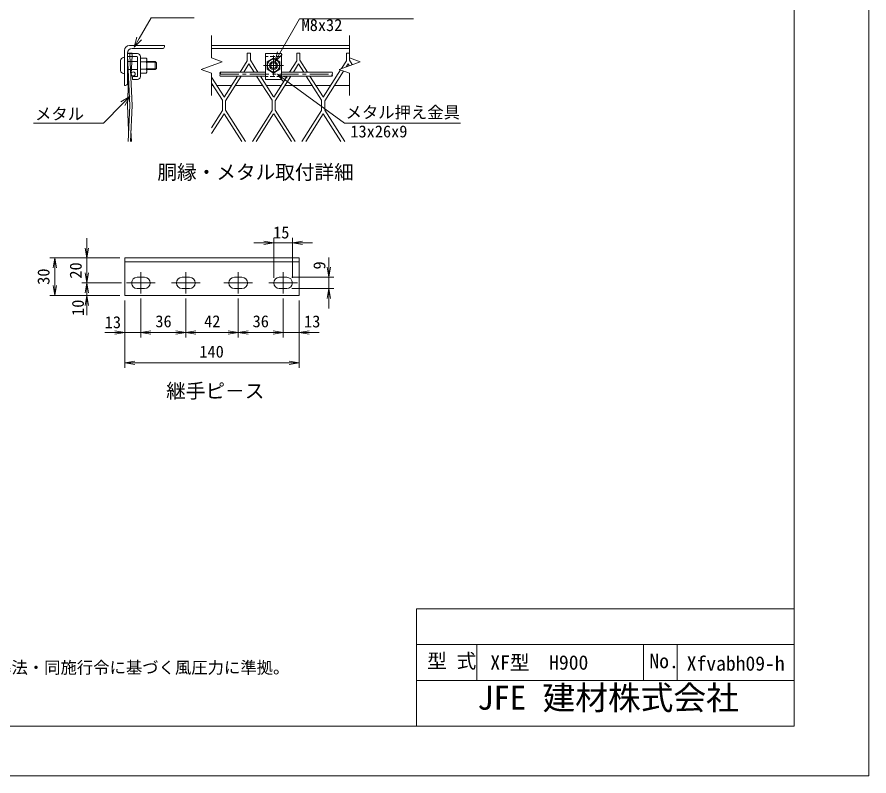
# Model space of a CAD drawing. Units: millimetres, scale not verified, with parts at other scales. Extents: x -4200 to 4200, y -2970 to 2970.
# Drawn here: x 783 to 4200, y -2970 to 74 of the extents above; entities that cross this region are included whole.
import ezdxf
from ezdxf.enums import TextEntityAlignment as Align

# ---------------------------------------------------------------- set-up
doc = ezdxf.new("R2010")
doc.units = ezdxf.units.MM
doc.header["$LTSCALE"] = 15
for name, pattern in [('CHAIN1', [8, 5, -1, 1, -1]), ('DASHED1', [1.8, 1.2, -0.6]), ('LONG_CHAIN', [21, 18, -1, 1, -1])]:
    doc.linetypes.add(name, pattern=pattern)
doc.layers.add('0-0_D-TTL-TXT', color=7, linetype='Continuous')
for name, color, linetype, lineweight in [('0-1_D-STR1', 1, 'Continuous', 9), ('0-2_D-BMK', 2, 'LONG_CHAIN', 9), ('0-3_D-STR-DIM', 7, 'Continuous', 9), ('0-7_D-STR3', 3, 'Continuous', 9), ('0-8_0', 7, 'Continuous', 9), ('0-9_D-STR-TXT', 7, 'Continuous', 9), ('0-B_D-TTL', 2, 'Continuous', 9), ('0-C_1', 7, 'Continuous', 9), ('0-D_4筋', 1, 'Continuous', 9), ('0-E_WAKU', 7, 'Continuous', 9)]:
    doc.layers.add(name, color=color, linetype=linetype, lineweight=lineweight)
doc.styles.add('ＭＳ ゴシック', font='')
doc.styles.get('ＭＳ ゴシック').set_extended_font_data('MS Gothic')

# ---------------------------------------------------------------- blocks, each defined once
blk = doc.blocks.new('_Open')
at = {"layer": '0-8_0'}
blk.add_line((-15, 2.5), (0, 0), dxfattribs=at)
blk.add_lwpolyline([(-15, -2.5), (0, 0), (-15, 0)], dxfattribs=at)
blk = doc.blocks.new('MLeader23')
at = {"layer": '0-8_0'}
blk.add_line((1253.11, -46.36), (1273.11, -11.72), dxfattribs=at)
for points in [[(1273.11, -11.72), (1320.82, 70.92), (1486.58, 70.92), (1493.78, 70.92)], [(1282.4, -17.07), (1253.11, -46.36), (1263.83, -6.36)]]:
    blk.add_lwpolyline(points, dxfattribs=at)
blk = doc.blocks.new('MLeader24')
at = {"layer": '0-8_0'}
blk.add_line((1236.03, -244.75), (1207.75, -273.03), dxfattribs=at)
for points in [[(1207.75, -273.03), (1129.5, -351.29), (856.01, -351.29), (848.81, -351.29)], [(1200.17, -265.46), (1236.03, -244.75), (1215.33, -280.61)]]:
    blk.add_lwpolyline(points, dxfattribs=at)
blk = doc.blocks.new('MLeader25')
at = {"layer": '0-9_D-STR-TXT'}
blk.add_line((1827.48, -155.21), (1859.77, -178.82), dxfattribs=at)
for points in [[(1853.44, -187.47), (1827.48, -155.21), (1866.09, -170.17)], [(1859.77, -178.82), (2096.04, -351.56), (2554.64, -351.56), (2561.84, -351.56)]]:
    blk.add_lwpolyline(points, dxfattribs=at)
blk = doc.blocks.new('MLeader26')
at = {"layer": '0-8_0'}
blk.add_line((1817.17, -105.86), (1837.03, -71.14), dxfattribs=at)
for points in [[(1837.03, -71.14), (1916.13, 67.09), (2365.9, 67.09), (2373.1, 67.09)], [(1846.34, -76.47), (1817.17, -105.86), (1827.73, -65.82)]]:
    blk.add_lwpolyline(points, dxfattribs=at)

msp = doc.modelspace()

# ---------------------------------------------------------------- linework, layer by layer
at = {"layer": '0-1_D-STR1'}
for p, q in [((1214.47, -60.54), (1214.47, -200.54)), ((1244.47, -52.54), (1366.47, -52.54)), ((1563.77, -40.54), (2116.97, -40.54)), ((1563.77, -52.54), (2116.97, -52.54)), ((1226.47, -192.54), (1226.47, -70.54)), ((1218.47, -200.54), (1214.47, -200.54)), ((1569.59, -200.54), (1563.77, -200.54)), ((1643.71, -200.54), (1584.7, -200.54)), ((1768.39, -200.54), (1658.82, -200.54)), ((1842.51, -200.54), (1783.5, -200.54)), ((1967.19, -200.54), (1857.62, -200.54)), ((2041.31, -200.54), (1982.3, -200.54)), ((2116.97, -200.54), (2056.42, -200.54))]:
    msp.add_line(p, q, dxfattribs=at)
msp.add_lwpolyline([(1234.47, -40.54), (1374.47, -40.54), (1374.47, -44.54)], dxfattribs=at)
for centre, radius, start, end in [((1234.47, -60.54), 20, 90, 179.99957), ((1244.47, -70.54), 18, 90, 179.99954), ((1366.47, -44.54), 8, 270, 0), ((1218.47, -192.54), 8, 270, 0)]:
    msp.add_arc(centre, radius, start, end, dxfattribs=at)
at = {"layer": '0-2_D-BMK'}
for p, q in [((1811.91, -80.54), (1811.91, -160.54)), ((1851.91, -120.54), (1771.91, -120.54)), ((1280.24, -949.91), (1280.24, -1034.91)), ((1460.24, -949.91), (1460.24, -1034.91)), ((1670.24, -949.91), (1670.24, -1034.91)), ((1850.24, -949.91), (1850.24, -1034.91)), ((1222.74, -992.41), (1337.74, -992.41)), ((1402.74, -992.41), (1517.74, -992.41)), ((1612.74, -992.41), (1727.74, -992.41)), ((1792.74, -992.41), (1907.74, -992.41))]:
    msp.add_line(p, q, dxfattribs=at)
at = {"layer": '0-3_D-STR-DIM'}
for p, q in [((1563.77, -0.54), (1563.77, -89.76)), ((2116.97, -0.54), (2116.97, -89.76)), ((1606.05, -105.15), (1563.77, -89.76)), ((1521.48, -135.93), (1606.05, -105.15)), ((1563.77, -151.32), (1521.48, -135.93)), ((1563.77, -151.32), (1563.77, -240.54)), ((2116.97, -151.32), (2116.97, -240.54)), ((1063.81, -852.41), (1063.81, -812.41)), ((1812.74, -972.41), (1812.74, -811.98)), ((1887.74, -972.41), (1887.74, -811.98)), ((1772.74, -831.98), (1732.74, -831.98)), ((1812.74, -831.98), (1887.74, -831.98)), ((1927.74, -831.98), (1967.74, -831.98)), ((1195.24, -892.41), (914.69, -892.41)), ((1195.24, -892.41), (1043.81, -892.41)), ((1063.81, -892.41), (1063.81, -992.41)), ((1063.81, -952.41), (1063.81, -912.41)), ((2033.71, -929.91), (2033.71, -889.91)), ((934.69, -932.41), (934.69, -1002.41)), ((1885.24, -969.91), (2053.71, -969.91)), ((2033.71, -969.91), (2033.71, -1014.91)), ((1202.74, -992.41), (1043.81, -992.41)), ((1202.74, -992.41), (1043.81, -992.41)), ((1063.81, -992.41), (1063.81, -1042.41)), ((1885.24, -1014.91), (2053.71, -1014.91)), ((1195.24, -1042.41), (914.69, -1042.41)), ((1195.24, -1042.41), (1043.81, -1042.41)), ((1063.81, -1032.41), (1063.81, -1072.41)), ((1280.24, -1054.91), (1280.24, -1211.58)), ((1280.24, -1054.91), (1280.24, -1211.58)), ((1460.24, -1054.91), (1460.24, -1211.58)), ((1460.24, -1054.91), (1460.24, -1211.58)), ((1670.24, -1054.91), (1670.24, -1211.58)), ((1670.24, -1054.91), (1670.24, -1211.58)), ((1850.24, -1054.91), (1850.24, -1211.58)), ((1850.24, -1054.91), (1850.24, -1211.58)), ((2033.71, -1054.91), (2033.71, -1094.91)), ((1063.81, -1082.41), (1063.81, -1122.41)), ((1215.24, -1062.41), (1215.24, -1211.58)), ((1215.24, -1062.41), (1215.24, -1333.25)), ((1915.24, -1062.41), (1915.24, -1211.58)), ((1915.24, -1062.41), (1915.24, -1333.25)), ((1175.24, -1191.58), (1135.24, -1191.58)), ((1215.24, -1191.58), (1280.24, -1191.58)), ((1320.24, -1191.58), (1360.24, -1191.58)), ((1320.24, -1191.58), (1420.24, -1191.58)), ((1500.24, -1191.58), (1630.24, -1191.58)), ((1710.24, -1191.58), (1810.24, -1191.58)), ((1810.24, -1191.58), (1770.24, -1191.58)), ((1850.24, -1191.58), (1915.24, -1191.58)), ((1955.24, -1191.58), (1995.24, -1191.58)), ((1255.24, -1313.25), (1875.24, -1313.25))]:
    msp.add_line(p, q, dxfattribs=at)
msp.add_lwpolyline([(2116.97, -151.32), (2074.68, -135.93), (2159.26, -105.15), (2116.97, -89.76)], dxfattribs=at)
at = {"layer": '0-7_D-STR3'}
for p, q in [((1198.47, -140.54), (1198.47, -100.54)), ((1210.47, -88.54), (1214.47, -88.54)), ((1266.47, -72.54), (1226.47, -72.54)), ((1226.47, -72.54), (1226.47, -84.54)), ((1264.47, -84.54), (1226.47, -84.54)), ((1266.47, -162.54), (1266.47, -86.54)), ((1278.47, -164.54), (1278.47, -84.54)), ((1278.47, -90.52), (1301.57, -90.52)), ((1278.47, -90.52), (1278.47, -150.56)), ((1301.57, -90.52), (1304.47, -95.54)), ((1304.47, -95.54), (1304.47, -145.54)), ((1779.91, -176.54), (1779.91, -72.54)), ((1811.91, -90.52), (1785.91, -105.53)), ((1837.91, -105.53), (1811.91, -90.52)), ((1266.47, -104.54), (1226.47, -104.54)), ((1266.47, -136.54), (1226.47, -136.54)), ((1278.47, -105.53), (1301.57, -105.53)), ((1278.47, -135.55), (1301.57, -135.55)), ((1304.47, -104.54), (1337.67, -104.54)), ((1304.47, -107.54), (1340.67, -107.54)), ((1304.47, -133.54), (1340.67, -133.54)), ((1304.47, -136.54), (1337.67, -136.54)), ((1337.67, -136.54), (1342.47, -131.74)), ((1342.47, -131.74), (1342.47, -109.34)), ((1785.91, -105.53), (1785.91, -135.55)), ((1785.91, -135.55), (1811.91, -150.56)), ((1811.91, -150.56), (1837.91, -135.55)), ((1837.91, -135.55), (1837.91, -105.53)), ((1210.47, -152.54), (1214.47, -152.54)), ((1264.47, -164.54), (1246.47, -164.54)), ((1246.47, -164.54), (1246.47, -176.54)), ((1278.47, -150.56), (1301.57, -150.56)), ((1301.57, -150.56), (1304.47, -145.54)), ((1266.47, -176.54), (1246.47, -176.54)), ((1843.91, -176.54), (1779.91, -176.54)), ((1215.24, -892.41), (1915.24, -892.41)), ((1215.24, -892.41), (1215.24, -1042.41)), ((1215.24, -907.41), (1915.24, -907.41)), ((1915.24, -892.41), (1915.24, -1042.41)), ((1265.24, -969.91), (1295.24, -969.91)), ((1445.24, -969.91), (1475.24, -969.91)), ((1655.24, -969.91), (1685.24, -969.91)), ((1835.24, -969.91), (1865.24, -969.91)), ((1265.24, -1014.91), (1295.24, -1014.91)), ((1445.24, -1014.91), (1475.24, -1014.91)), ((1655.24, -1014.91), (1685.24, -1014.91)), ((1835.24, -1014.91), (1865.24, -1014.91)), ((1215.24, -1042.41), (1915.24, -1042.41))]:
    msp.add_line(p, q, dxfattribs=at)
at = {"layer": '0-7_D-STR3', "linetype": 'DASHED1'}
for p, q in [((1843.91, -84.54), (1779.91, -84.54)), ((1843.91, -164.54), (1779.91, -164.54))]:
    msp.add_line(p, q, dxfattribs=at)
at = {"layer": '0-7_D-STR3'}
for points in [[(1843.91, -176.54), (1843.91, -72.54), (1779.91, -72.54)], [(1337.67, -136.54), (1337.67, -104.54), (1342.47, -109.34)]]:
    msp.add_lwpolyline(points, dxfattribs=at)
for radius in [25, 16, 11.2]:
    msp.add_circle((1811.91, -120.54), radius, dxfattribs=at)
for centre, radius, start, end in [((1210.47, -100.54), 12, 90, 180), ((1264.47, -86.54), 2, 360, 90), ((1266.47, -84.54), 12, 360, 90), ((1290.6, -98.02), 13.29, 325.61584, 34.38415), ((1254.21, -120.54), 49.68, 342.4121, 17.5879), ((1290.6, -143.06), 13.29, 325.61586, 34.38414), ((1210.47, -140.54), 12, 180, 270), ((1264.47, -162.54), 2, 270, 360), ((1266.47, -164.54), 12, 270, 360), ((1265.24, -992.41), 22.5, 90, 270), ((1295.24, -992.41), 22.5, 270, 90), ((1445.24, -992.41), 22.5, 90, 270), ((1475.24, -992.41), 22.5, 270, 90), ((1655.24, -992.41), 22.5, 90, 270), ((1685.24, -992.41), 22.5, 270, 90), ((1835.24, -992.41), 22.5, 90, 270), ((1865.24, -992.41), 22.5, 270, 90)]:
    msp.add_arc(centre, radius, start, end, dxfattribs=at)
at = {"layer": '0-8_0', "color": 4}
msp.add_line((1226.47, -70.54), (1244.87, -70.54), dxfattribs=at)
at = {"layer": '0-8_0', "color": 3}
for p, q in [((1226.47, -80.54), (1226.93, -70.54)), ((1226.47, -80.54), (1235.67, -280.54)), ((1235.67, -80.54), (1236.13, -70.54)), ((1235.67, -80.54), (1244.87, -280.54)), ((1244.87, -80.54), (1240.27, -180.54)), ((1244.87, -80.54), (1244.41, -70.54)), ((1231.07, -180.54), (1226.47, -280.54)), ((1231.07, -380.54), (1226.47, -280.54)), ((1228.98, -425.81), (1235.67, -280.54)), ((1238.18, -425.81), (1244.87, -280.54)), ((1242.35, -425.81), (1240.27, -380.54))]:
    msp.add_line(p, q, dxfattribs=at)
msp.add_circle((1249.47, -154.33), 8, dxfattribs=at)
at = {"layer": '0-8_0'}
for centre, start, end in [((1602.66, -150.54), 141.28128, 218.71872), ((1602.66, -158.54), 141.28128, 218.71872), ((1592.68, -150.54), 321.28128, 38.71872), ((2052.3, -158.54), 141.28128, 218.71872), ((2042.33, -150.54), 321.28128, 38.71872), ((2042.33, -158.54), 321.28128, 38.71872)]:
    msp.add_arc(centre, 6.39, start, end, dxfattribs=at)
at = {"layer": '0-B_D-TTL', "color": 7}
msp.add_lwpolyline([(-4200.01, -2970.1), (4199.99, -2970.1), (4199.99, 2969.9), (-4200.01, 2969.9)], close=True, dxfattribs=at)
at = {"layer": '0-B_D-TTL'}
msp.add_lwpolyline([(-3900.01, 2769.9), (3899.99, 2769.9), (3899.99, -2770.1), (-3900.01, -2770.1)], close=True, dxfattribs=at)
at = {"layer": '0-C_1'}
for p, q in [((1706.57, -101), (1677.81, -146.54)), ((1706.57, -70.54), (1706.57, -101)), ((1706.57, -70.54), (1719.37, -70.54)), ((1719.37, -70.54), (1719.37, -99.03)), ((1749.39, -146.54), (1719.37, -99.03)), ((1905.37, -101), (1876.61, -146.54)), ((1905.37, -70.54), (1905.37, -101)), ((1905.37, -70.54), (1918.17, -70.54)), ((1918.17, -70.54), (1918.17, -99.03)), ((1948.19, -146.54), (1918.17, -99.03)), ((2104.17, -101), (2084.32, -132.42)), ((2104.17, -70.54), (2104.17, -101)), ((2104.17, -70.54), (2116.97, -70.54)), ((2116.97, -70.54), (2116.97, -99.03)), ((2128.02, -116.52), (2116.97, -99.03)), ((1713.59, -113.8), (1692.92, -146.54)), ((1734.28, -146.54), (1713.59, -113.8)), ((1912.39, -113.8), (1891.72, -146.54)), ((1933.08, -146.54), (1912.39, -113.8)), ((2111.19, -113.8), (2103.95, -125.28)), ((2115.73, -120.99), (2111.19, -113.8)), ((1613.57, -246.23), (1563.77, -167.4)), ((1667.7, -162.54), (1614.14, -247.36)), ((1682.82, -162.54), (1619.97, -262.05)), ((1805.97, -260.02), (1744.39, -162.54)), ((1812.37, -246.23), (1759.49, -162.54)), ((1866.5, -162.54), (1812.94, -247.36)), ((1881.62, -162.54), (1818.77, -262.05)), ((2004.77, -260.02), (1943.19, -162.54)), ((2011.17, -246.23), (1958.29, -162.54)), ((2080.72, -138.13), (2011.74, -247.36)), ((2093.01, -142.6), (2017.57, -262.05)), ((1607.17, -260.02), (1563.77, -191.32)), ((1607.17, -260.02), (1607.17, -301.06)), ((1619.97, -262.05), (1619.97, -299.03)), ((1805.97, -260.02), (1805.97, -301.06)), ((1818.77, -262.05), (1818.77, -299.03)), ((2004.77, -260.02), (2004.77, -301.06)), ((2017.57, -262.05), (2017.57, -299.03)), ((1563.77, -369.76), (1607.17, -301.06)), ((1619.97, -299.03), (1700.07, -425.81)), ((1727.16, -425.81), (1805.97, -301.06)), ((1818.77, -299.03), (1898.87, -425.81)), ((1925.96, -425.81), (2004.77, -301.06)), ((2017.57, -299.03), (2097.67, -425.81)), ((1563.77, -393.68), (1613.57, -314.85)), ((1614.14, -313.71), (1684.95, -425.81)), ((1742.27, -425.81), (1812.37, -314.85)), ((1812.94, -313.71), (1883.75, -425.81)), ((1941.07, -425.81), (2011.17, -314.85)), ((2011.74, -313.71), (2082.55, -425.81))]:
    msp.add_line(p, q, dxfattribs=at)
at = {"layer": '0-D_4筋'}
for p, q in [((1597.67, -146.54), (1779.91, -146.54)), ((1597.67, -162.54), (1779.91, -162.54)), ((1843.91, -146.54), (2047.32, -146.54)), ((1843.91, -162.54), (2047.32, -162.54))]:
    msp.add_line(p, q, dxfattribs=at)
at = {"layer": '0-D_4筋', "color": 2, "linetype": 'CHAIN1'}
msp.add_line((1597.67, -154.54), (2047.32, -154.54), dxfattribs=at)
at = {"layer": '0-E_WAKU'}
for p, q in [((2385.54, -2300.02), (3899.99, -2300.02)), ((2385.54, -2770.1), (2385.54, -2300.02)), ((2385.54, -2443.27), (3899.99, -2443.27)), ((2627.72, -2586.52), (2627.72, -2443.27)), ((3295.18, -2586.52), (3295.18, -2443.27)), ((3431.26, -2586.52), (3431.26, -2443.27)), ((2385.54, -2586.52), (3899.99, -2586.52))]:
    msp.add_line(p, q, dxfattribs=at)

# ---------------------------------------------------------------- block references
at = {"layer": '0-3_D-STR-DIM', "xscale": 2.666667, "yscale": 2.666667}
for p, rotation in [((1063.81, -892.41), 270), ((1887.74, -831.98), 180), ((934.69, -892.41), 90), ((1063.81, -992.41), 270), ((2033.71, -969.91), 270), ((934.69, -1042.41), 270), ((1063.81, -992.41), 90), ((2033.71, -1014.91), 90), ((1063.81, -1042.41), 90), ((1280.24, -1191.58), 180), ((1280.24, -1191.58), 180), ((1460.24, -1191.58), 180), ((1670.24, -1191.58), 180), ((1915.24, -1191.58), 180), ((1215.24, -1313.25), 180)]:
    msp.add_blockref('_Open', p, dxfattribs=dict(at, rotation=rotation))
for p in [(1812.74, -831.98), (1215.24, -1191.58), (1460.24, -1191.58), (1670.24, -1191.58), (1850.24, -1191.58), (1850.24, -1191.58), (1915.24, -1313.25)]:
    msp.add_blockref('_Open', p, dxfattribs=at)
at = {"layer": '0-8_0'}
for name in ['MLeader23', 'MLeader26', 'MLeader24']:
    msp.add_blockref(name, (0, 0), dxfattribs=at)
at = {"layer": '0-9_D-STR-TXT'}
msp.add_blockref('MLeader25', (0, 0), dxfattribs=at)

# ---------------------------------------------------------------- texts
at = {"layer": '0-0_D-TTL-TXT', "style": 'ＭＳ ゴシック'}
for s, height, p in [('胴縁・メタル取付詳細', 57.73, (1346.26, -594.31)), ('継手ピ－ス', 57.73, (1381.6, -1471.86)), ('型 式', 57.73, (2428.29, -2555.12)), ('XF型\u3000H900', 57.73, (2681.37, -2561.09)), ('No.', 57.73, (3319.53, -2555.12)), ('Xfvabh09-h', 57.73, (3469.13, -2565.03)), ('（設計条件）風荷重：昭和57年改正 建築基準法・同施行令に基づく風圧力に準拠。', 48.06, (-582.46, -2573.7)), ('JFE 建材株式会社', 96.22, (2628.84, -2733.32))]:
    msp.add_text(s, height=height, dxfattribs=at).set_placement(p, align=Align.BOTTOM_LEFT)
at = {"layer": '0-3_D-STR-DIM', "style": 'ＭＳ ゴシック'}
for s, p in [('15', (1810.33, -828.55)), ('13', (1135.15, -1188.38)), ('36', (1338.14, -1184.84)), ('42', (1533.51, -1184.84)), ('36', (1728.14, -1184.84)), ('13', (1934.45, -1185.32)), ('140', (1514.59, -1306.5))]:
    msp.add_text(s, height=48.06, dxfattribs=at).set_placement(p, align=Align.BOTTOM_LEFT)
for s, p in [('20', (1057.07, -975.16)), ('9', (2034.32, -938.6)), ('30', (927.94, -1000.04)), ('10', (1065.92, -1124.8))]:
    msp.add_text(s, height=48.06, rotation=90, dxfattribs=at).set_placement(p, align=Align.BOTTOM_LEFT)
at = {"layer": '0-9_D-STR-TXT', "style": 'ＭＳ ゴシック'}
for s, p in [('M8x32', (1924.49, 3.32)), ('メタル', (855.58, -352.61)), ('メタル押え金具', (2100.97, -346.59)), ('13x26x9', (2120.15, -423.23))]:
    msp.add_text(s, height=48.06, dxfattribs=at).set_placement(p, align=Align.BOTTOM_LEFT)

doc.saveas('drawing.dxf')
